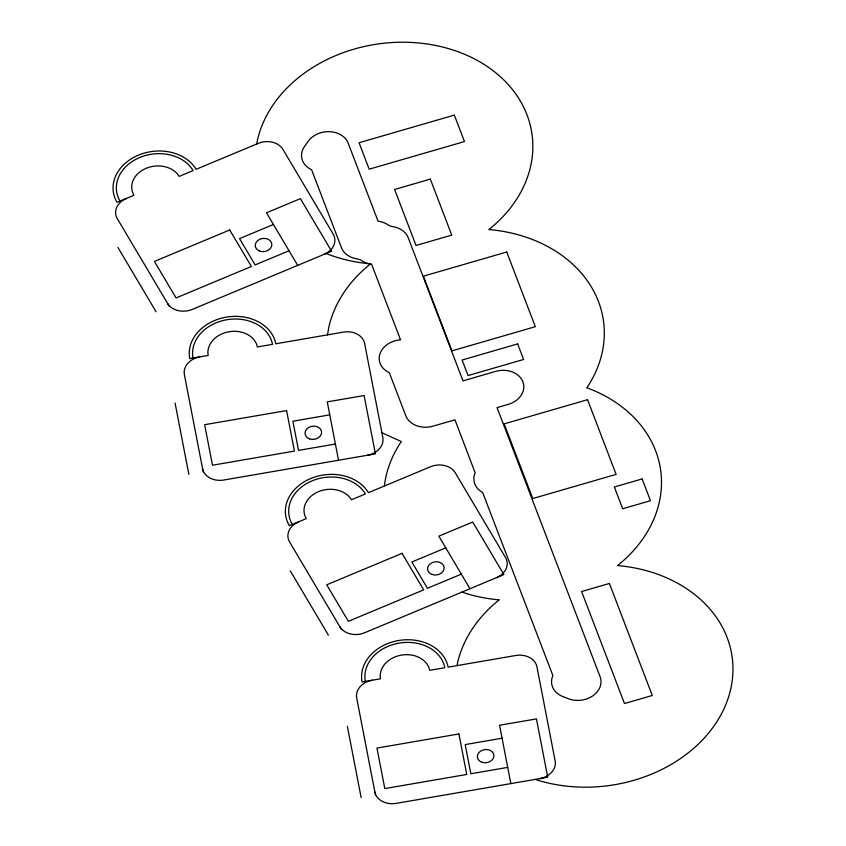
<?xml version="1.0" encoding="UTF-8"?>
<svg xmlns="http://www.w3.org/2000/svg" width="846" height="846" viewBox="0 0 846 846"><rect width="100%" height="100%" fill="white"/><g stroke="black" fill="none" stroke-linecap="round" stroke-linejoin="round"><path stroke-width="1.27" d="M384.433 485.995L384.507 485.096A139.326 110.53 -7.8 0 1 400.391 442.923L401.353 441.57L381.906 432.771M256.75 143.989L257.385 140.373A139.326 110.53 -7.8 0 1 459.812 52.389A139.326 110.53 -7.8 0 1 489.929 228.716L488.808 229.562L490.289 229.657A139.326 110.53 -7.8 0 1 587.716 386.474L586.754 387.828L588.467 388.409A139.326 110.53 -7.8 0 1 618.574 564.737L617.453 565.593L618.934 565.678A139.326 110.53 -7.8 0 1 726.862 701.905A139.326 110.53 -7.8 0 1 538.088 780.34L535.275 779.388M327.487 334.868L328.861 327.053A139.326 110.53 -7.8 0 1 369.533 264.661L370.654 263.815L368.073 263.571A22.038 17.491 -7.8 0 1 360.861 260.092L358.154 259.066A22.038 17.491 -7.8 0 1 341.467 247.741L311.592 169.708L310.556 169.221A22.038 17.491 -7.8 0 1 304.539 146.443L308.187 141.303A22.038 17.491 -7.8 0 1 329.76 131.68A22.038 17.491 -7.8 0 1 348.171 143.143L378.056 221.187L379.664 221.441A22.038 17.491 -7.8 0 1 388.811 225.385L391.518 226.411A22.038 17.491 -7.8 0 1 408.206 237.737L462.995 380.859L495.545 371.415A22.038 17.491 -7.8 0 1 522.902 381.81A22.038 17.491 -7.8 0 1 508.171 404.399L497.057 407.624L600.1 676.747A22.038 17.491 -7.8 0 1 592.877 695.793A22.038 17.491 -7.8 0 1 568.491 698.764L562.928 696.607A22.038 17.491 -7.8 0 1 552.544 676.472L552.924 675.637L482.643 492.467A22.038 17.491 -7.8 0 1 475.145 472.808L454.979 419.817L433.141 426.141A22.038 17.491 -7.8 0 1 405.794 415.756L389.287 372.652L388.547 372.314A22.038 17.491 -7.8 0 1 380.002 353.723A22.038 17.491 -7.8 0 1 399.545 339.912L400.549 339.838L371.616 264.28L370.294 264.079M457.062 665.601L457.506 663.074A139.326 110.53 -7.8 0 1 498.178 600.681L499.309 599.835L497.818 599.74A139.326 110.53 -7.8 0 1 466.622 593.659L461.99 592.084M273.438 224.476L239.555 238.635L255.143 264.925L289.025 250.765M445.757 547.848L411.865 561.998L427.452 588.287L461.345 574.138M329.75 414.857L292.885 421.213L298.522 450.389L335.397 444.034M502.069 738.22L465.194 744.586L470.841 773.752L507.716 767.396M297.686 265.369L266.511 212.79L300.404 198.641L331.579 251.22L192.264 309.403A18.718 14.847 -7.8 0 1 167.519 303.333M470.006 588.742L438.831 536.163L472.713 522.014L503.888 574.582L364.573 632.766A18.718 14.847 -7.8 0 1 339.838 626.696M169.253 306.252L117.287 218.628A18.718 14.847 -7.8 0 1 126.445 198.408M117.964 247.497L156.076 311.762M341.573 629.625L289.607 541.99A18.718 14.847 -7.8 0 1 298.754 521.771M290.284 570.87L328.385 635.124M510.847 783.597L499.563 725.255L536.438 718.899L547.722 777.241L396.129 803.383A18.718 14.847 -7.8 0 1 374.873 791.972M338.537 460.235L327.243 401.892L364.118 395.537L375.402 453.879L223.82 480.02A18.718 14.847 -7.8 0 1 202.564 468.61M375.508 795.219L356.695 697.982A18.718 14.847 -7.8 0 1 372.303 680.216M347.368 726.386L361.168 797.693M203.188 471.846L184.375 374.619A18.718 14.847 -7.8 0 1 199.994 356.853M175.059 403.013L188.848 474.32M369.173 263.719A139.326 110.53 -7.8 0 1 328.174 254.308L326.006 253.388L324.05 254.36A18.718 14.847 -7.8 0 0 333.197 234.141L282.966 149.435A18.718 14.847 -7.8 0 0 258.231 143.365L196.103 169.316A43.664 34.644 -7.8 0 0 138.374 155.156A43.664 34.644 -7.8 0 0 117.023 202.342L133.975 195.267A24.957 19.796 -7.8 0 1 146.168 168.301A24.957 19.796 -7.8 0 1 179.151 176.391L193.089 170.575A40.344 32 -7.8 0 0 139.759 157.493A40.344 32 -7.8 0 0 120.037 201.084M365.345 681.421A40.344 32 -7.8 0 1 398.995 643.129A40.344 32 -7.8 0 1 444.816 667.716L429.662 670.328A24.957 19.796 -7.8 0 0 401.321 655.121A24.957 19.796 -7.8 0 0 380.499 678.799L362.067 681.982A43.664 34.644 -7.8 0 1 398.498 640.528A43.664 34.644 -7.8 0 1 448.094 667.145L515.7 655.491A18.718 14.847 -7.8 0 1 536.956 666.891L555.145 760.892A18.718 14.847 -7.8 0 1 539.526 778.658M292.356 524.446A40.344 32 -7.8 0 1 312.079 480.856A40.344 32 -7.8 0 1 365.398 493.937L351.471 499.764A24.957 19.796 -7.8 0 0 318.487 491.663A24.957 19.796 -7.8 0 0 306.284 518.63L289.343 525.704A43.664 34.644 -7.8 0 1 310.694 478.529A43.664 34.644 -7.8 0 1 368.412 492.679L430.54 466.738A18.718 14.847 -7.8 0 1 455.285 472.808L505.517 557.514A18.718 14.847 -7.8 0 1 496.359 577.733M193.025 358.048A40.344 32 -7.8 0 1 226.686 319.756A40.344 32 -7.8 0 1 272.507 344.343L257.343 346.955A24.957 19.796 -7.8 0 0 229.002 331.748A24.957 19.796 -7.8 0 0 208.179 355.436L189.747 358.619A43.664 34.644 -7.8 0 1 226.178 317.165A43.664 34.644 -7.8 0 1 275.785 343.783L343.381 332.118A18.718 14.847 -7.8 0 1 364.637 343.529L382.826 437.519A18.718 14.847 -7.8 0 1 367.217 455.285M229.721 229.985L154.416 261.435L176.063 297.94L251.378 266.49L229.721 229.985M402.04 553.347L326.736 584.798L348.383 621.313L423.687 589.863L402.04 553.347M454.334 115.119L359.064 142.731L369.184 169.179L464.465 141.568L454.334 115.119M430.318 179.109L394.596 189.472L416.031 245.477L451.764 235.114L430.318 179.109M506.743 252.013L423.381 276.177L451.965 350.857L535.338 326.693L506.743 252.013M517.667 343.91L462.096 360.015L468.05 375.571L523.621 359.465L517.667 343.91M587.547 399.703L504.174 423.867L532.769 498.537L616.131 474.373L587.547 399.703M642.135 478.931L614.344 486.989L622.688 508.763L650.468 500.716L642.135 478.931M609.395 583.476L581.604 591.534L624.485 703.544L652.277 695.486L609.395 583.476M286.593 410.574L204.647 424.703L212.494 465.226L294.429 451.098L286.593 410.574M458.902 733.947L376.967 748.076L384.803 788.588L466.749 774.46L458.902 733.947M481.882 762.225A8.323 6.599 -7.8 0 0 493.916 755.362A8.323 6.599 -7.8 0 0 481.11 750.804A8.323 6.599 -7.8 0 0 481.882 762.225M431.989 574.434A8.323 6.599 -7.8 0 0 444.139 567.708A8.323 6.599 -7.8 0 0 431.439 563.002A8.323 6.599 -7.8 0 0 431.989 574.434M309.573 438.852A8.323 6.599 -7.8 0 0 321.596 431.989A8.323 6.599 -7.8 0 0 308.801 427.442A8.323 6.599 -7.8 0 0 309.573 438.852M259.669 251.061A8.323 6.599 -7.8 0 0 271.82 244.346A8.323 6.599 -7.8 0 0 259.119 239.63A8.323 6.599 -7.8 0 0 259.669 251.061"/></g></svg>
